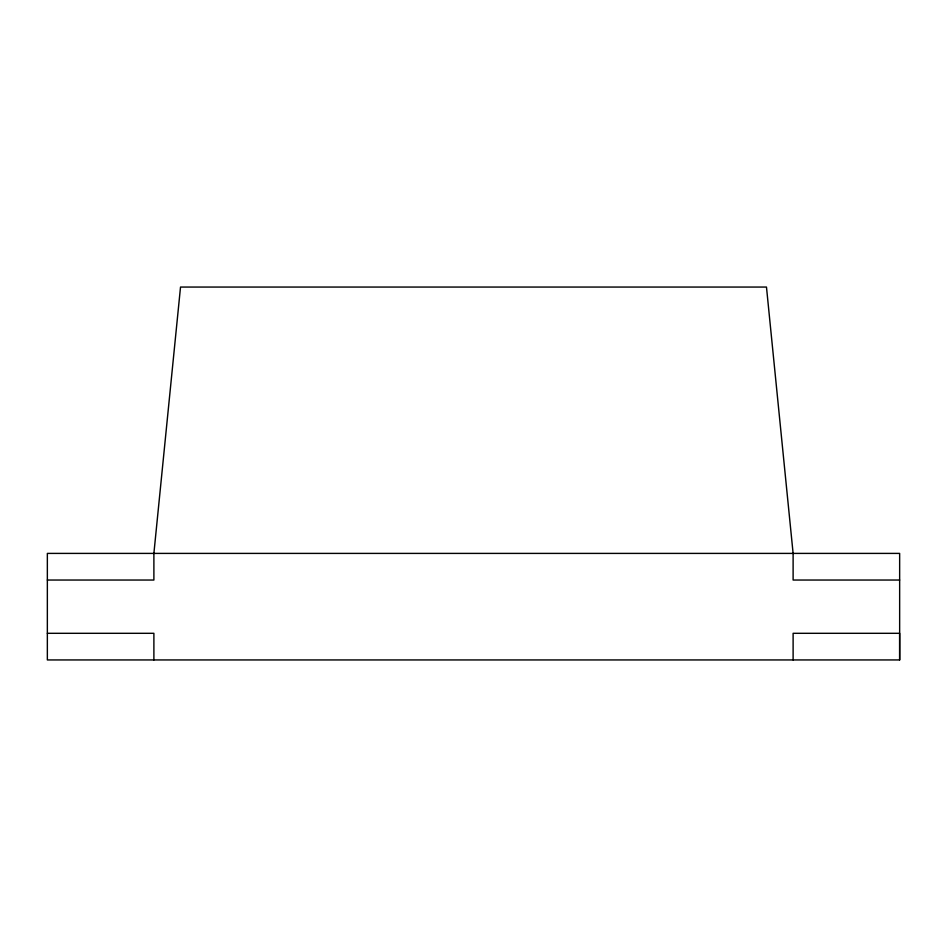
<?xml version="1.0" encoding="UTF-8"?>
<svg xmlns="http://www.w3.org/2000/svg" width="947" height="947" viewBox="0 0 947 947"><rect width="100%" height="100%" fill="white"/><g stroke="black" fill="none" stroke-linecap="round" stroke-linejoin="round"><path stroke-width="1.42" d="M899.65 659.941L899.65 553.403L47.35 553.403L47.35 659.941L899.65 659.941L899.65 633.306L793.113 633.306L793.113 659.941M47.35 580.038L153.888 580.038L153.888 553.403L180.522 287.059L766.478 287.059L793.113 553.403L793.113 580.038L899.65 580.038M47.35 633.306L153.888 633.306L153.888 659.941"/></g></svg>
